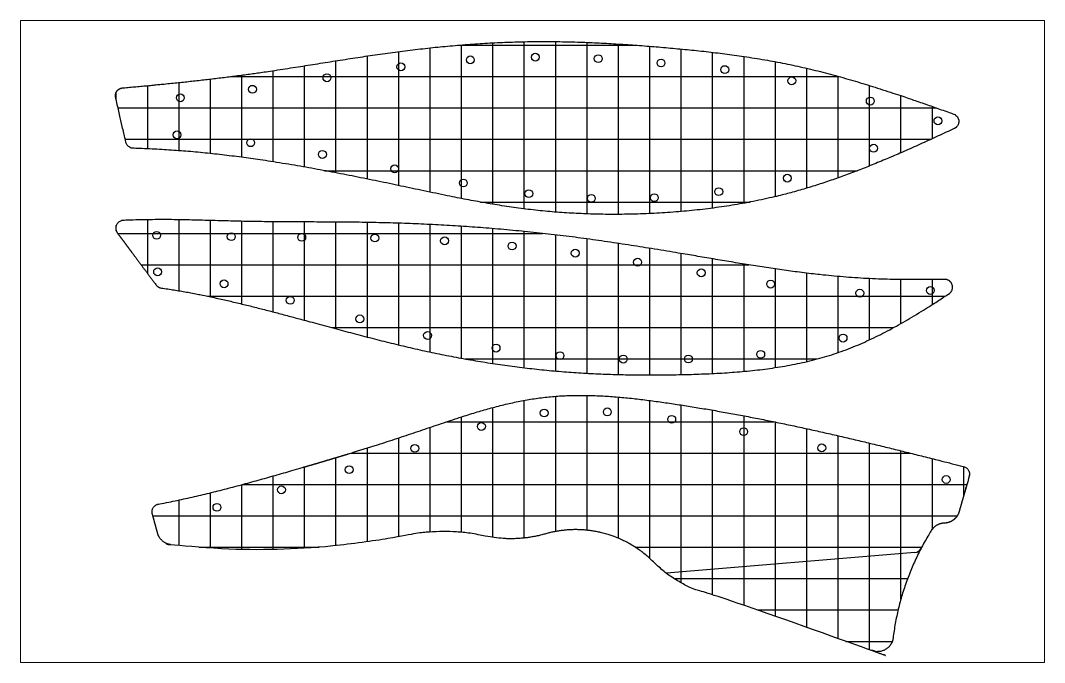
# Paper-space layout 'Layout1' of a CAD drawing. Header units: feet, sheet in inches. Extents: x 0.4 to 16.7, y 0.3 to 10.6.
# The model-space entities are those that its viewports show. They can reach past a viewport. Long polylines and large blocks are cut down to what shows.
import ezdxf

# ---------------------------------------------------------------- set-up
doc = ezdxf.new("R2010")
doc.units = ezdxf.units.FT
doc.header["$LTSCALE"] = 48
doc.header["$MEASUREMENT"] = 0
doc.layers.get('0').update_dxf_attribs({"linetype": 'CONTINUOUS'})
doc.layers.get('DEFPOINTS').update_dxf_attribs({"linetype": 'CONTINUOUS'})
for name, color, linetype in [('A-ANNO-DIMS', 20, 'CONTINUOUS'), ('CUT', 1, 'CONTINUOUS'), ('ETCH', 5, 'CONTINUOUS'), ('NOPLOT', 40, 'CONTINUOUS')]:
    doc.layers.add(name, color=color, linetype=linetype)
pattern_1 = [(0, (82.9976, -3.78975), (0, 0.5), []), (90, (82.9976, -3.78975), (-0.5, 3e-17), [])]

# ---------------------------------------------------------------- blocks, each defined once
blk = doc.blocks.new('JointHole')
at = {"layer": 'CUT', "linetype": 'Continuous'}
blk.add_circle((0.25, 0), 0.0625, dxfattribs=at)
at = {"layer": 'NOPLOT', "linetype": 'Continuous'}
blk.add_circle((0, 0), 0.25, dxfattribs=at)

msp = doc.modelspace()

# ---------------------------------------------------------------- hatches: boundary and pattern name
at = {"layer": 'ETCH', "linetype": 'Continuous'}
h = msp.add_hatch(dxfattribs=at)
h.set_pattern_fill('NET', color=256, scale=4)
h.set_pattern_definition(pattern_1)
edge = h.paths.add_edge_path()
edge.add_spline(control_points=[(13.347, 7.382), (13.394, 7.404), (13.421, 7.448), (13.419, 7.501), (13.417, 7.553), (13.385, 7.595), (13.336, 7.613), (12.492, 7.915), (10.98, 8.436), (8.722, 8.693), (6.639, 8.816), (4.456, 8.642), (2.281, 8.243), (0.793, 8.091), (0.099, 8.03), (0.062, 8.027), (0.031, 8.009), (0.009, 7.98), (-0.013, 7.95), (-0.02, 7.914), (-0.012, 7.878), (0.042, 7.641), (0.096, 7.403), (0.15, 7.165), (0.163, 7.108), (0.208, 7.07), (0.267, 7.068), (0.493, 7.06), (1.888, 6.991), (3.98, 6.599), (6.487, 6.036), (8.602, 5.976), (10.943, 6.29), (12.475, 6.975), (13.347, 7.382)], knot_values=[0, 0, 0, 0, 1.180756, 1.180756, 1.180756, 2.361512, 2.361512, 2.361512, 5.039826, 7.146282, 9.151211, 11.294692, 13.693364, 15.782278, 15.782278, 15.782278, 16.635308, 16.635308, 16.635308, 17.488339, 17.488339, 17.488339, 18.241332, 18.241332, 18.241332, 19.554308, 19.554308, 19.554308, 20.231386, 23.748306, 25.914863, 27.925219, 30.066586, 32.934542, 32.934542, 32.934542, 32.934542], weights=[1, 0.887154, 0.887154, 1, 0.887154, 0.887154, 1, 1, 1, 1, 1, 1, 1, 1, 1, 0.940275, 0.940275, 1, 0.940275, 0.940275, 1, 1, 1, 1, 0.861427, 0.861427, 1, 1, 1, 1, 1, 1, 1, 1, 1], degree=3, periodic=0)
h = msp.add_hatch(dxfattribs=at)
h.set_pattern_fill('NET', color=256, scale=4)
h.set_pattern_definition(pattern_1)
edge = h.paths.add_edge_path()
edge.add_spline(control_points=[(13.192, 4.979), (13.25, 4.98), (13.297, 4.946), (13.314, 4.891), (13.331, 4.835), (13.311, 4.781), (13.263, 4.749), (12.694, 4.375), (11.416, 3.601), (9.196, 3.431), (6.997, 3.47), (4.862, 3.804), (2.794, 4.394), (1.391, 4.745), (0.713, 4.842), (0.68, 4.847), (0.651, 4.864), (0.631, 4.891), (0.425, 5.167), (0.22, 5.443), (0.015, 5.719), (-0.014, 5.757), (-0.018, 5.805), (0.002, 5.848), (0.023, 5.891), (0.063, 5.917), (0.11, 5.919), (0.285, 5.925), (0.919, 5.941), (2.271, 5.882), (4.531, 5.913), (6.99, 5.729), (9.559, 5.296), (11.483, 4.969), (12.771, 4.972), (13.192, 4.979)], knot_values=[0, 0, 0, 0, 1.28862, 1.28862, 1.28862, 2.57724, 2.57724, 2.57724, 4.591161, 7.028114, 9.074518, 11.216367, 13.475411, 15.534166, 15.534166, 15.534166, 16.323097, 16.323097, 16.323097, 17.323097, 17.323097, 17.323097, 18.408663, 18.408663, 18.408663, 19.494229, 19.494229, 19.494229, 20.019689, 21.397971, 23.548075, 26.802848, 28.771366, 31.369545, 32.633103, 32.633103, 32.633103, 32.633103], weights=[1, 0.866343, 0.866343, 1, 0.866343, 0.866343, 1, 1, 1, 1, 1, 1, 1, 1, 1, 0.948801, 0.948801, 1, 1, 1, 1, 0.904183, 0.904183, 1, 0.904183, 0.904183, 1, 1, 1, 1, 1, 1, 1, 1, 1, 1], degree=3, periodic=0)
h = msp.add_hatch(dxfattribs=at)
h.set_pattern_fill('NET', color=256, scale=4)
h.set_pattern_definition(pattern_1)
edge = h.paths.add_edge_path()
edge.add_spline(control_points=[(12.372, -0.735), (12.434, -0.235), (12.585, 0.246), (12.818, 0.692), (12.869, 0.789), (12.923, 0.884), (12.981, 0.977), (13.027, 1.05), (13.102, 1.092), (13.188, 1.094), (13.301, 1.096), (13.391, 1.166), (13.423, 1.275), (13.477, 1.463), (13.531, 1.651), (13.586, 1.84), (13.595, 1.873), (13.591, 1.907), (13.574, 1.937), (13.557, 1.966), (13.53, 1.987), (13.497, 1.996), (12.75, 2.185), (11.215, 2.573), (9.003, 3.007), (6.762, 3.258), (4.708, 2.499), (2.681, 1.889), (1.319, 1.519), (0.669, 1.398), (0.635, 1.392), (0.605, 1.372), (0.586, 1.342), (0.568, 1.312), (0.562, 1.277), (0.572, 1.242), (0.6, 1.14), (0.628, 1.037), (0.656, 0.934), (0.684, 0.832), (0.764, 0.763), (0.869, 0.751), (2.127, 0.608), (3.392, 0.66), (4.634, 0.905), (5.032, 0.983), (5.438, 0.981), (5.834, 0.897), (5.846, 0.894), (5.857, 0.892), (5.868, 0.89), (6.19, 0.821), (6.518, 0.833), (6.833, 0.923), (7.461, 1.103), (8.092, 0.939), (8.553, 0.478), (8.785, 0.245), (9.066, 0.076), (9.38, -0.02), (10.275, -0.295), (11.16, -0.601), (12.034, -0.937), (12.108, -0.965), (12.186, -0.958), (12.253, -0.918), (12.32, -0.878), (12.363, -0.812), (12.372, -0.735)], knot_values=[0, 0, 0, 0, 0.358153, 0.358153, 0.358153, 0.436515, 0.436515, 0.436515, 1.425359, 1.425359, 1.425359, 2.693253, 2.693253, 2.693253, 2.933914, 2.933914, 2.933914, 3.73556, 3.73556, 3.73556, 4.537206, 4.537206, 4.537206, 6.84575, 9.282666, 11.330023, 13.474691, 15.734416, 17.708464, 17.708464, 17.708464, 18.535805, 18.535805, 18.535805, 19.363147, 19.363147, 19.363147, 20.363147, 20.363147, 20.363147, 21.553627, 21.553627, 21.553627, 21.861478, 21.861478, 21.861478, 22.26427, 22.26427, 22.26427, 22.265121, 22.265121, 22.265121, 22.752835, 22.752835, 22.752835, 23.817377, 23.817377, 23.817377, 24.305091, 24.305091, 24.305091, 24.374054, 24.374054, 24.374054, 25.281101, 25.281101, 25.281101, 26.188147, 26.188147, 26.188147, 26.188147], weights=[1, 0.989339, 0.989339, 1, 0.999488, 0.999488, 1, 0.920162, 0.920162, 1, 0.870464, 0.870464, 1, 1, 1, 1, 0.94716, 0.94716, 1, 0.94716, 0.94716, 1, 1, 1, 1, 1, 1, 1, 1, 1, 0.943768, 0.943768, 1, 0.943768, 0.943768, 1, 1, 1, 1, 0.885343, 0.885343, 1, 0.992118, 0.992118, 1, 0.986526, 0.986526, 1, 1, 1, 1, 0.980276, 0.980276, 1, 0.907771, 0.907771, 1, 0.980276, 0.980276, 1, 0.999604, 0.999604, 1, 0.932606, 0.932606, 1, 0.932606, 0.932606, 1], degree=3, periodic=0)

# ---------------------------------------------------------------- linework, layer by layer
at = {"layer": 'A-ANNO-DIMS', "linetype": 'Continuous'}
for points, weights, knots in [([(13.347, 7.382), (13.394, 7.404), (13.421, 7.448), (13.419, 7.501), (13.417, 7.553), (13.385, 7.595), (13.336, 7.613), (12.492, 7.915), (10.98, 8.436), (8.722, 8.693), (6.639, 8.816), (4.456, 8.642), (2.281, 8.243), (0.793, 8.091), (0.099, 8.03), (0.062, 8.027), (0.031, 8.009), (0.009, 7.98), (-0.013, 7.95), (-0.02, 7.914), (-0.012, 7.878), (0.042, 7.641), (0.096, 7.403), (0.15, 7.165), (0.163, 7.108), (0.208, 7.07), (0.267, 7.068), (0.493, 7.06), (1.888, 6.991), (3.98, 6.599), (6.487, 6.036), (8.602, 5.976), (10.943, 6.29), (12.475, 6.975), (13.347, 7.382)], [1, 0.887153538149, 0.887153538149, 1, 0.887153538149, 0.887153538149, 1, 1, 1, 1, 1, 1, 1, 1, 1, 0.940275257096, 0.940275257096, 1, 0.940275257096, 0.940275257096, 1, 1, 1, 1, 0.861427164044, 0.861427164044, 1, 1, 1, 1, 1, 1, 1, 1, 1], [0, 0, 0, 0, 1.180756, 1.180756, 1.180756, 2.361512, 2.361512, 2.361512, 5.039826, 7.146282, 9.151211, 11.294692, 13.693364, 15.782278, 15.782278, 15.782278, 16.635308, 16.635308, 16.635308, 17.488339, 17.488339, 17.488339, 18.241332, 18.241332, 18.241332, 19.554308, 19.554308, 19.554308, 20.231386, 23.748306, 25.914863, 27.925219, 30.066586, 32.934542, 32.934542, 32.934542, 32.934542]), ([(13.192, 4.979), (13.25, 4.98), (13.297, 4.946), (13.314, 4.891), (13.331, 4.835), (13.311, 4.781), (13.263, 4.749), (12.694, 4.375), (11.416, 3.601), (9.196, 3.431), (6.997, 3.47), (4.862, 3.804), (2.794, 4.394), (1.391, 4.745), (0.713, 4.842), (0.68, 4.847), (0.651, 4.864), (0.631, 4.891), (0.425, 5.167), (0.22, 5.443), (0.015, 5.719), (-0.014, 5.757), (-0.018, 5.805), (0.002, 5.848), (0.023, 5.891), (0.063, 5.917), (0.11, 5.919), (0.285, 5.925), (0.919, 5.941), (2.271, 5.882), (4.531, 5.913), (6.99, 5.729), (9.559, 5.296), (11.483, 4.969), (12.771, 4.972), (13.192, 4.979)], [1, 0.866342971204, 0.866342971204, 1, 0.866342971204, 0.866342971204, 1, 1, 1, 1, 1, 1, 1, 1, 1, 0.948801375744, 0.948801375744, 1, 1, 1, 1, 0.904183018896, 0.904183018896, 1, 0.904183018896, 0.904183018896, 1, 1, 1, 1, 1, 1, 1, 1, 1, 1], [0, 0, 0, 0, 1.28862, 1.28862, 1.28862, 2.57724, 2.57724, 2.57724, 4.591161, 7.028114, 9.074518, 11.216367, 13.475411, 15.534166, 15.534166, 15.534166, 16.323097, 16.323097, 16.323097, 17.323097, 17.323097, 17.323097, 18.408663, 18.408663, 18.408663, 19.494229, 19.494229, 19.494229, 20.019689, 21.397971, 23.548075, 26.802848, 28.771366, 31.369545, 32.633103, 32.633103, 32.633103, 32.633103]), ([(12.372, -0.735), (12.434, -0.235), (12.585, 0.246), (12.818, 0.692), (12.869, 0.789), (12.923, 0.884), (12.981, 0.977), (13.027, 1.05), (13.102, 1.092), (13.188, 1.094), (13.301, 1.096), (13.391, 1.166), (13.423, 1.275), (13.477, 1.463), (13.531, 1.651), (13.586, 1.84), (13.595, 1.873), (13.591, 1.907), (13.574, 1.937), (13.557, 1.966), (13.53, 1.987), (13.497, 1.996), (12.75, 2.185), (11.215, 2.573), (9.003, 3.007), (6.762, 3.258), (4.708, 2.499), (2.681, 1.889), (1.319, 1.519), (0.669, 1.398), (0.635, 1.392), (0.605, 1.372), (0.586, 1.342), (0.568, 1.312), (0.562, 1.277), (0.572, 1.242), (0.6, 1.14), (0.628, 1.037), (0.656, 0.934), (0.684, 0.832), (0.764, 0.763), (0.869, 0.751), (2.127, 0.608), (3.392, 0.66), (4.634, 0.905), (5.032, 0.983), (5.438, 0.981), (5.834, 0.897), (5.846, 0.894), (5.857, 0.892), (5.868, 0.89), (6.19, 0.821), (6.518, 0.833), (6.833, 0.923), (7.461, 1.103), (8.092, 0.939), (8.553, 0.478), (8.785, 0.245), (9.066, 0.076), (9.38, -0.02), (10.275, -0.295), (11.16, -0.601), (12.034, -0.937), (12.108, -0.965), (12.186, -0.958), (12.253, -0.918), (12.32, -0.878), (12.363, -0.812), (12.372, -0.735)], [1, 0.989339066805, 0.989339066805, 1, 0.999488349273, 0.999488349273, 1, 0.920162054022, 0.920162054022, 1, 0.8704639675, 0.8704639675, 1, 1, 1, 1, 0.947160121919, 0.947160121919, 1, 0.947160121919, 0.947160121919, 1, 1, 1, 1, 1, 1, 1, 1, 1, 0.943767675112, 0.943767675112, 1, 0.943767675112, 0.943767675112, 1, 1, 1, 1, 0.885342537713, 0.885342537713, 1, 0.992117921177, 0.992117921177, 1, 0.986525524473, 0.986525524473, 1, 0.999999939652, 0.999999939652, 1, 0.980275956203, 0.980275956203, 1, 0.907771095373, 0.907771095373, 1, 0.980275956203, 0.980275956203, 1, 0.999603718066, 0.999603718066, 1, 0.932605977739, 0.932605977739, 1, 0.932605977739, 0.932605977739, 1], [0, 0, 0, 0, 0.358153, 0.358153, 0.358153, 0.436515, 0.436515, 0.436515, 1.425359, 1.425359, 1.425359, 2.693253, 2.693253, 2.693253, 2.933914, 2.933914, 2.933914, 3.73556, 3.73556, 3.73556, 4.537206, 4.537206, 4.537206, 6.84575, 9.282666, 11.330023, 13.474691, 15.734416, 17.708464, 17.708464, 17.708464, 18.535805, 18.535805, 18.535805, 19.363147, 19.363147, 19.363147, 20.363147, 20.363147, 20.363147, 21.553627, 21.553627, 21.553627, 21.861478, 21.861478, 21.861478, 22.26427, 22.26427, 22.26427, 22.265121, 22.265121, 22.265121, 22.752835, 22.752835, 22.752835, 23.817377, 23.817377, 23.817377, 24.305091, 24.305091, 24.305091, 24.374054, 24.374054, 24.374054, 25.281101, 25.281101, 25.281101, 26.188147, 26.188147, 26.188147, 26.188147])]:
    msp.add_rational_spline(points, weights, degree=3, knots=knots, dxfattribs=at)
at = {"layer": 'CUT', "linetype": 'Continuous'}
for centre in [(13.087, 7.505), (12.966, 4.802), (13.218, 1.789)]:
    msp.add_circle(centre, 0.0625, dxfattribs=at)
at = {"layer": 'ETCH', "linetype": 'Continuous'}
msp.add_line((12.718, 0.625), (8.762, 0.296), dxfattribs=at)
msp.add_arc((12.707, 0.75), 0.125, 274.7636, 332.3899, dxfattribs=at)

# ---------------------------------------------------------------- block references
at = {"linetype": 'Continuous'}
for p, rotation in [((5.652, 8.726), 266.7619200928744), ((6.685, 8.769), 267.2637605917363), ((7.688, 8.746), 267.1732044569366), ((4.547, 8.615), 266.5141383443553), ((8.688, 8.677), 267.1763714645421), ((9.704, 8.571), 267.165110864902), ((3.368, 8.441), 266.6513488741326), ((10.77, 8.393), 267.3735443536253), ((2.175, 8.258), 268.1323793640436), ((1.041, 8.121), 264.8325656370484), ((11.992, 8.069), 273.8954932751801), ((0.943, 7.033), 84.83256563704825), ((2.131, 6.906), 88.13237936404353), ((3.267, 6.72), 86.65134887413261), ((12.078, 6.819), 93.89549327518014), ((4.417, 6.491), 86.5141383443553), ((5.512, 6.264), 86.76192009287477), ((10.676, 6.342), 87.3735443536258), ((6.557, 6.095), 87.26376059173633), ((9.583, 6.126), 87.16511086490206), ((7.553, 6.02), 87.17320445693662), ((8.557, 6.03), 87.17637146454217), ((0.635, 5.931), 271.4023664531582), ((1.867, 5.907), 261.3376654601677), ((2.997, 5.894), 259.6359891775055), ((4.163, 5.883), 259.4595842425514), ((5.272, 5.839), 259.8120079596168), ((6.342, 5.757), 261.0612909797541), ((7.346, 5.644), 261.5488766321352), ((8.339, 5.499), 261.557554933052), ((9.353, 5.33), 261.534596940334), ((10.457, 5.151), 261.974786807987), ((11.93, 4.993), 249.535764808007), ((0.662, 4.849), 91.4023664531581), ((1.677, 4.661), 81.33766546016771), ((2.724, 4.4), 79.63598917750548), ((3.832, 4.103), 79.4595842425514), ((4.912, 3.839), 79.81200795961685), ((11.488, 3.809), 69.535764808007), ((6.009, 3.637), 81.0612909797541), ((7.03, 3.516), 81.54887663213516), ((8.037, 3.461), 81.55755493305202), ((9.075, 3.463), 81.53459694033397), ((10.229, 3.537), 81.97478680798702), ((6.815, 3.099), 269.9999999999985), ((7.822, 3.117), 269.6985760106059), ((5.812, 2.885), 270.6384414412395), ((8.86, 2.998), 266.8657364228101), ((10.019, 2.8), 263.9597494707169), ((4.746, 2.536), 271.8345029463264), ((11.254, 2.543), 265.9016036702004), ((3.685, 2.196), 275.2949574614379), ((2.586, 1.872), 279.9276967129114), ((1.546, 1.591), 282.7344868612635)]:
    msp.add_blockref('JointHole', p, dxfattribs=dict(at, rotation=rotation))

psp = doc.layouts.get("Layout1")

# ---------------------------------------------------------------- viewports
at = {"layer": 'DEFPOINTS', "linetype": 'Continuous'}
vp = psp.add_viewport(center=(8.521, 5.46), size=(16.313, 10.2307), view_center_point=(6.628, 3.989), view_height=10.2307, dxfattribs=at)
vp.frozen_layers = ['NOPLOT']

doc.saveas('drawing.dxf')
